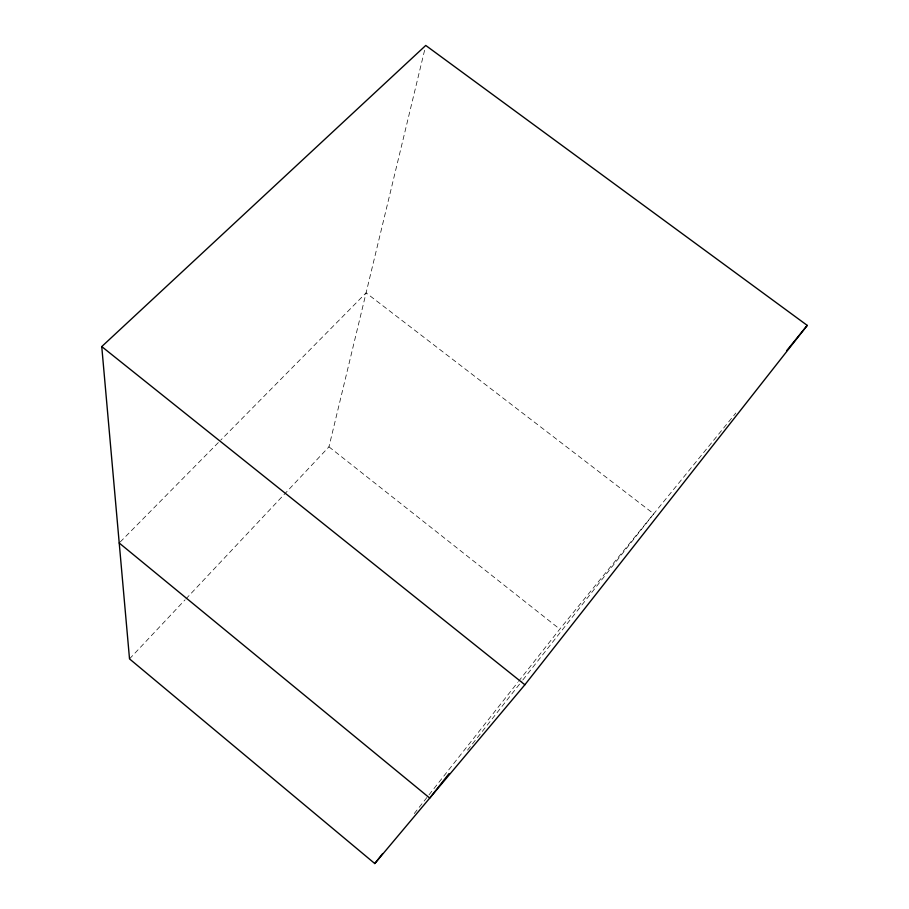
<?xml version="1.0" encoding="UTF-8"?>
<svg xmlns="http://www.w3.org/2000/svg" width="909" height="909" viewBox="0 0 909 909"><rect width="100%" height="100%" fill="white"/><g stroke="black" fill="none" stroke-linecap="round" stroke-linejoin="round"><path stroke-width="0.68" stroke-dasharray="4.54 3.41" d="M185.947 598.895L328.956 446.842L424.764 49.575M414.254 813.555L517.698 682.443M518.573 681.341L559.785 629.119L735.847 413.027M467.521 750.152L521.982 681.034M522.857 679.921L653.73 513.812L366.088 292.868L220.751 440.126M129.521 658.889L184.982 599.929M120.215 542.003L219.762 441.138M328.956 446.842L559.785 629.119"/><path stroke-width="1.36" d="M524.868 684.772L807.249 325.399L425.753 45.45L101.751 346.579L129.521 658.889L374.792 863.55L524.868 684.772L101.751 346.579M374.792 863.55L382.689 853.551M449.069 773.559L429.752 798.091L119.215 543.014M786.717 350.59L807.249 325.399"/></g></svg>
